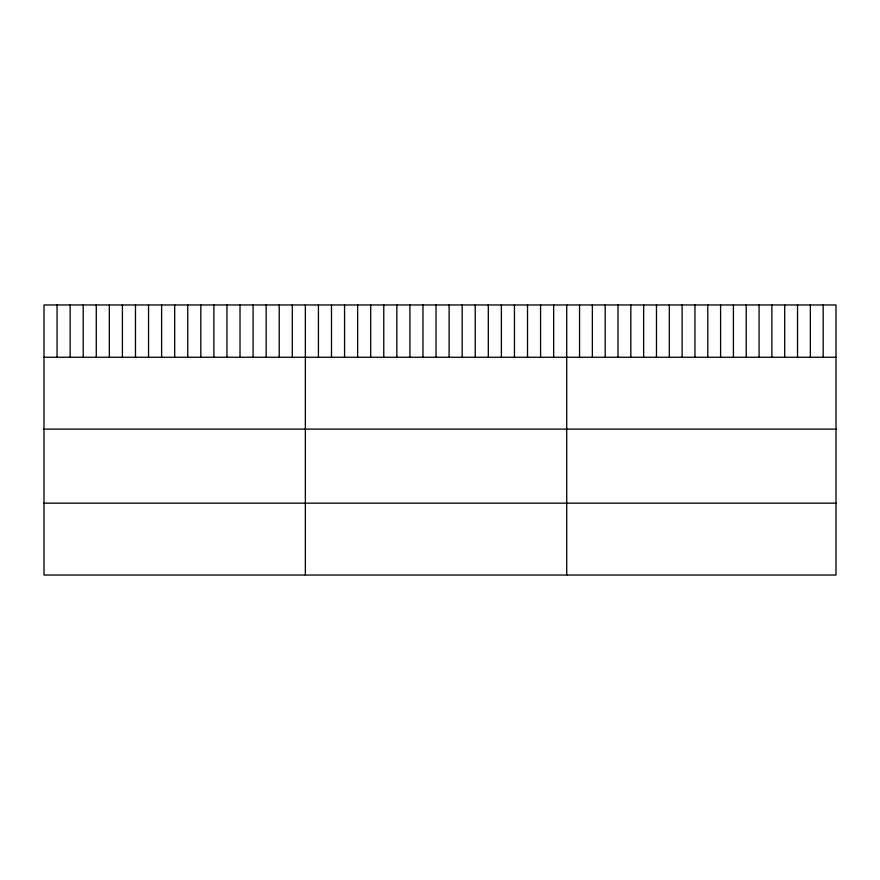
<?xml version="1.0" encoding="UTF-8"?>
<svg xmlns="http://www.w3.org/2000/svg" width="880" height="880" viewBox="0 0 880 880"><rect width="100%" height="100%" fill="white"/><g stroke="black" fill="none" stroke-linecap="round" stroke-linejoin="round"><path stroke-width="1.32" d="M836 357.258L836 575.036L44 575.036L44 304.964L836 304.964L836 357.258L44 357.258M44 429.121L836 429.121M44 503.162L836 503.162M823.174 304.964L823.174 357.258M810.359 304.964L810.359 357.258M797.533 304.964L797.533 357.258M784.707 304.964L784.707 357.258M771.881 304.964L771.881 357.258M759.066 304.964L759.066 357.258M746.24 304.964L746.24 357.258M733.414 304.964L733.414 357.258M720.599 304.964L720.599 357.258M707.773 304.964L707.773 357.258M694.947 304.964L694.947 357.258M682.121 304.964L682.121 357.258M669.306 304.964L669.306 357.258M656.48 304.964L656.48 357.258M643.654 304.964L643.654 357.258M630.839 304.964L630.839 357.258M618.013 304.964L618.013 357.258M605.187 304.964L605.187 357.258M592.361 304.964L592.361 357.258M579.546 304.964L579.546 357.258M566.72 304.964L566.72 575.036M553.652 304.964L553.652 357.258M540.584 304.964L540.584 357.258M527.516 304.964L527.516 357.258M514.448 304.964L514.448 357.258M501.38 304.964L501.38 357.258M488.312 304.964L488.312 357.258M475.244 304.964L475.244 357.258M462.176 304.964L462.176 357.258M449.108 304.964L449.108 357.258M436.04 304.964L436.04 357.258M422.972 304.964L422.972 357.258M409.904 304.964L409.904 357.258M396.836 304.964L396.836 357.258M383.768 304.964L383.768 357.258M370.7 304.964L370.7 357.258M357.632 304.964L357.632 357.258M344.564 304.964L344.564 357.258M331.496 304.964L331.496 357.258M318.428 304.964L318.428 357.258M305.36 304.964L305.36 575.036M292.292 304.964L292.292 357.258M279.224 304.964L279.224 357.258M266.156 304.964L266.156 357.258M253.088 304.964L253.088 357.258M240.02 304.964L240.02 357.258M226.952 304.964L226.952 357.258M213.884 304.964L213.884 357.258M200.816 304.964L200.816 357.258M187.748 304.964L187.748 357.258M174.68 304.964L174.68 357.258M161.612 304.964L161.612 357.258M148.544 304.964L148.544 357.258M135.476 304.964L135.476 357.258M122.408 304.964L122.408 357.258M109.34 304.964L109.34 357.258M96.272 304.964L96.272 357.258M83.204 304.964L83.204 357.258M70.136 304.964L70.136 357.258M57.068 304.964L57.068 357.258"/></g></svg>
